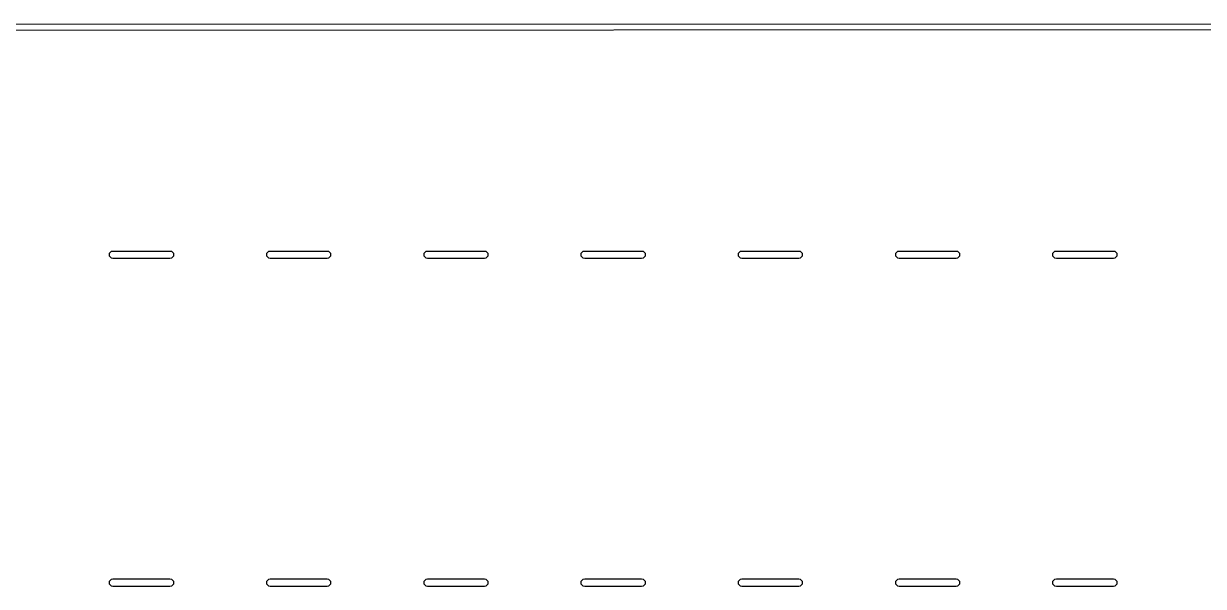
# Model space of a CAD drawing. Header units: inches. Extents: x 4.64 to 7.1, y -5.59 to -3.51.
# Drawn here: x 5.609 to 6.36, y -4.288 to -3.93 of the extents above; entities that cross this region are included whole.
import ezdxf

# ---------------------------------------------------------------- set-up
doc = ezdxf.new("R2010")
doc.units = ezdxf.units.IN
doc.header["$MEASUREMENT"] = 0
doc.layers.add('F.Silkscreen', color=41, linetype='CONTINUOUS', true_color=0xf2eda1)

msp = doc.modelspace()

# ---------------------------------------------------------------- linework, layer by layer
at = {"layer": 'F.Silkscreen', "linetype": 'CONTINUOUS'}
for p, q in [((5.49202, -3.93076), (6.55235, -3.93037)), ((6.55432, -3.93431), (5.49202, -3.9347)), ((5.66385, -4.07651), (5.66513, -4.07524)), ((5.66385, -4.07832), (5.66385, -4.07651)), ((5.66513, -4.0796), (5.66385, -4.07832)), ((5.66513, -4.07524), (5.66603, -4.07506)), ((5.66603, -4.07978), (5.66513, -4.0796)), ((5.66603, -4.07506), (5.70225, -4.07506)), ((5.70225, -4.07978), (5.66603, -4.07978)), ((5.70225, -4.07506), (5.70316, -4.07524)), ((5.70316, -4.0796), (5.70225, -4.07978)), ((5.70316, -4.07524), (5.70444, -4.07651)), ((5.70444, -4.07832), (5.70316, -4.0796)), ((5.70444, -4.07651), (5.70444, -4.07832)), ((5.76385, -4.07651), (5.76513, -4.07524)), ((5.76385, -4.07832), (5.76385, -4.07651)), ((5.76513, -4.0796), (5.76385, -4.07832)), ((5.76513, -4.07524), (5.76603, -4.07506)), ((5.76603, -4.07978), (5.76513, -4.0796)), ((5.76603, -4.07506), (5.80225, -4.07506)), ((5.80225, -4.07978), (5.76603, -4.07978)), ((5.80225, -4.07506), (5.80316, -4.07524)), ((5.80316, -4.0796), (5.80225, -4.07978)), ((5.80316, -4.07524), (5.80444, -4.07651)), ((5.80444, -4.07832), (5.80316, -4.0796)), ((5.80444, -4.07651), (5.80444, -4.07832)), ((5.86385, -4.07651), (5.86513, -4.07524)), ((5.86385, -4.07832), (5.86385, -4.07651)), ((5.86513, -4.0796), (5.86385, -4.07832)), ((5.86513, -4.07524), (5.86603, -4.07506)), ((5.86603, -4.07978), (5.86513, -4.0796)), ((5.86603, -4.07506), (5.90225, -4.07506)), ((5.90225, -4.07978), (5.86603, -4.07978)), ((5.90225, -4.07506), (5.90316, -4.07524)), ((5.90316, -4.0796), (5.90225, -4.07978)), ((5.90316, -4.07524), (5.90444, -4.07651)), ((5.90444, -4.07832), (5.90316, -4.0796)), ((5.90444, -4.07651), (5.90444, -4.07832)), ((5.96385, -4.07651), (5.96513, -4.07524)), ((5.96385, -4.07832), (5.96385, -4.07651)), ((5.96513, -4.0796), (5.96385, -4.07832)), ((5.96513, -4.07524), (5.96603, -4.07506)), ((5.96603, -4.07978), (5.96513, -4.0796)), ((5.96603, -4.07506), (6.00225, -4.07506)), ((6.00225, -4.07978), (5.96603, -4.07978)), ((6.00225, -4.07506), (6.00316, -4.07524)), ((6.00316, -4.0796), (6.00225, -4.07978)), ((6.00316, -4.07524), (6.00444, -4.07651)), ((6.00444, -4.07832), (6.00316, -4.0796)), ((6.00444, -4.07651), (6.00444, -4.07832)), ((6.06385, -4.07651), (6.06513, -4.07524)), ((6.06385, -4.07832), (6.06385, -4.07651)), ((6.06513, -4.0796), (6.06385, -4.07832)), ((6.06513, -4.07524), (6.06603, -4.07506)), ((6.06603, -4.07978), (6.06513, -4.0796)), ((6.06603, -4.07506), (6.10225, -4.07506)), ((6.10225, -4.07978), (6.06603, -4.07978)), ((6.10225, -4.07506), (6.10316, -4.07524)), ((6.10316, -4.0796), (6.10225, -4.07978)), ((6.10316, -4.07524), (6.10444, -4.07651)), ((6.10444, -4.07832), (6.10316, -4.0796)), ((6.10444, -4.07651), (6.10444, -4.07832)), ((6.16385, -4.07651), (6.16513, -4.07524)), ((6.16385, -4.07832), (6.16385, -4.07651)), ((6.16513, -4.0796), (6.16385, -4.07832)), ((6.16513, -4.07524), (6.16603, -4.07506)), ((6.16603, -4.07978), (6.16513, -4.0796)), ((6.16603, -4.07506), (6.20225, -4.07506)), ((6.20225, -4.07978), (6.16603, -4.07978)), ((6.20225, -4.07506), (6.20316, -4.07524)), ((6.20316, -4.0796), (6.20225, -4.07978)), ((6.20316, -4.07524), (6.20444, -4.07651)), ((6.20444, -4.07832), (6.20316, -4.0796)), ((6.20444, -4.07651), (6.20444, -4.07832)), ((6.26385, -4.07651), (6.26513, -4.07524)), ((6.26385, -4.07832), (6.26385, -4.07651)), ((6.26513, -4.0796), (6.26385, -4.07832)), ((6.26513, -4.07524), (6.26603, -4.07506)), ((6.26603, -4.07978), (6.26513, -4.0796)), ((6.26603, -4.07506), (6.30225, -4.07506)), ((6.30225, -4.07978), (6.26603, -4.07978)), ((6.30225, -4.07506), (6.30316, -4.07524)), ((6.30316, -4.0796), (6.30225, -4.07978)), ((6.30316, -4.07524), (6.30444, -4.07651)), ((6.30444, -4.07832), (6.30316, -4.0796)), ((6.30444, -4.07651), (6.30444, -4.07832)), ((5.66385, -4.28518), (5.66513, -4.2839)), ((5.66513, -4.2839), (5.66603, -4.28372)), ((5.66603, -4.28372), (5.70225, -4.28372)), ((5.70225, -4.28372), (5.70316, -4.2839)), ((5.70316, -4.2839), (5.70444, -4.28518)), ((5.76385, -4.28518), (5.76513, -4.2839)), ((5.76513, -4.2839), (5.76603, -4.28372)), ((5.76603, -4.28372), (5.80225, -4.28372)), ((5.80225, -4.28372), (5.80316, -4.2839)), ((5.80316, -4.2839), (5.80444, -4.28518)), ((5.86385, -4.28518), (5.86513, -4.2839)), ((5.86513, -4.2839), (5.86603, -4.28372)), ((5.86603, -4.28372), (5.90225, -4.28372)), ((5.90225, -4.28372), (5.90316, -4.2839)), ((5.90316, -4.2839), (5.90444, -4.28518)), ((5.96385, -4.28518), (5.96513, -4.2839)), ((5.96513, -4.2839), (5.96603, -4.28372)), ((5.96603, -4.28372), (6.00225, -4.28372)), ((6.00225, -4.28372), (6.00316, -4.2839)), ((6.00316, -4.2839), (6.00444, -4.28518)), ((6.06385, -4.28518), (6.06513, -4.2839)), ((6.06513, -4.2839), (6.06603, -4.28372)), ((6.06603, -4.28372), (6.10225, -4.28372)), ((6.10225, -4.28372), (6.10316, -4.2839)), ((6.10316, -4.2839), (6.10444, -4.28518)), ((6.16385, -4.28518), (6.16513, -4.2839)), ((6.16513, -4.2839), (6.16603, -4.28372)), ((6.16603, -4.28372), (6.20225, -4.28372)), ((6.20225, -4.28372), (6.20316, -4.2839)), ((6.20316, -4.2839), (6.20444, -4.28518)), ((6.26385, -4.28518), (6.26513, -4.2839)), ((6.26513, -4.2839), (6.26603, -4.28372)), ((6.26603, -4.28372), (6.30225, -4.28372)), ((6.30225, -4.28372), (6.30316, -4.2839)), ((6.30316, -4.2839), (6.30444, -4.28518)), ((5.66385, -4.28698), (5.66385, -4.28518)), ((5.66513, -4.28826), (5.66385, -4.28698)), ((5.66603, -4.28844), (5.66513, -4.28826)), ((5.70225, -4.28844), (5.66603, -4.28844)), ((5.70316, -4.28826), (5.70225, -4.28844)), ((5.70444, -4.28698), (5.70316, -4.28826)), ((5.70444, -4.28518), (5.70444, -4.28698)), ((5.76385, -4.28698), (5.76385, -4.28518)), ((5.76513, -4.28826), (5.76385, -4.28698)), ((5.76603, -4.28844), (5.76513, -4.28826)), ((5.80225, -4.28844), (5.76603, -4.28844)), ((5.80316, -4.28826), (5.80225, -4.28844)), ((5.80444, -4.28698), (5.80316, -4.28826)), ((5.80444, -4.28518), (5.80444, -4.28698)), ((5.86385, -4.28698), (5.86385, -4.28518)), ((5.86513, -4.28826), (5.86385, -4.28698)), ((5.86603, -4.28844), (5.86513, -4.28826)), ((5.90225, -4.28844), (5.86603, -4.28844)), ((5.90316, -4.28826), (5.90225, -4.28844)), ((5.90444, -4.28698), (5.90316, -4.28826)), ((5.90444, -4.28518), (5.90444, -4.28698)), ((5.96385, -4.28698), (5.96385, -4.28518)), ((5.96513, -4.28826), (5.96385, -4.28698)), ((5.96603, -4.28844), (5.96513, -4.28826)), ((6.00225, -4.28844), (5.96603, -4.28844)), ((6.00316, -4.28826), (6.00225, -4.28844)), ((6.00444, -4.28698), (6.00316, -4.28826)), ((6.00444, -4.28518), (6.00444, -4.28698)), ((6.06385, -4.28698), (6.06385, -4.28518)), ((6.06513, -4.28826), (6.06385, -4.28698)), ((6.06603, -4.28844), (6.06513, -4.28826)), ((6.10225, -4.28844), (6.06603, -4.28844)), ((6.10316, -4.28826), (6.10225, -4.28844)), ((6.10444, -4.28698), (6.10316, -4.28826)), ((6.10444, -4.28518), (6.10444, -4.28698)), ((6.16385, -4.28698), (6.16385, -4.28518)), ((6.16513, -4.28826), (6.16385, -4.28698)), ((6.16603, -4.28844), (6.16513, -4.28826)), ((6.20225, -4.28844), (6.16603, -4.28844)), ((6.20316, -4.28826), (6.20225, -4.28844)), ((6.20444, -4.28698), (6.20316, -4.28826)), ((6.20444, -4.28518), (6.20444, -4.28698)), ((6.26385, -4.28698), (6.26385, -4.28518)), ((6.26513, -4.28826), (6.26385, -4.28698)), ((6.26603, -4.28844), (6.26513, -4.28826)), ((6.30225, -4.28844), (6.26603, -4.28844)), ((6.30316, -4.28826), (6.30225, -4.28844)), ((6.30444, -4.28698), (6.30316, -4.28826)), ((6.30444, -4.28518), (6.30444, -4.28698))]:
    msp.add_line(p, q, dxfattribs=at)

doc.saveas('drawing.dxf')
